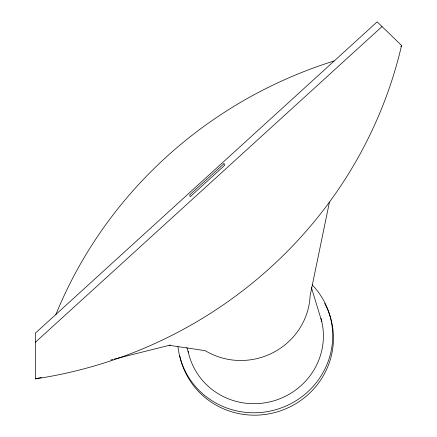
<?xml version="1.0" encoding="UTF-8"?>
<svg xmlns="http://www.w3.org/2000/svg" width="437" height="437" viewBox="0 0 437 437"><rect width="100%" height="100%" fill="white"/><g stroke="black" fill="none" stroke-linecap="round" stroke-linejoin="round"><path stroke-width="0.66" d="M41.395 377.388L35.441 378.879L35.446 333.06L377.153 21.85L401.559 45.443L400.909 46.639M329.449 202.091L310.133 295.631A68.478 66.44 -17 0 1 205.215 350.671L169.25 345.317M35.446 342.22L382.031 26.57M110.851 359.962L112.839 359.465M114.155 359.138L170.386 345.033M311.33 287.36L321.779 321.539M186.845 347.459L188.423 352.621M312.308 284.979A77.813 75.503 -17 0 1 287.196 405.47A77.813 75.503 -17 0 1 177.957 346.683M320.955 318.316A68.478 66.44 -17 0 1 270.913 401.619A68.478 66.44 -17 0 1 188.139 351.321M324.669 303.365A77.813 75.503 -17 0 1 281.756 410.392A77.813 75.503 -17 0 1 179.771 355.811M401.559 45.443A437.311 424.322 -17 0 1 35.441 378.879M55.87 314.531A437.311 424.322 -17 0 1 334.114 60.956M224.012 163.624L189.685 194.886L190.237 196.683L224.563 165.426L224.012 163.624"/></g></svg>
